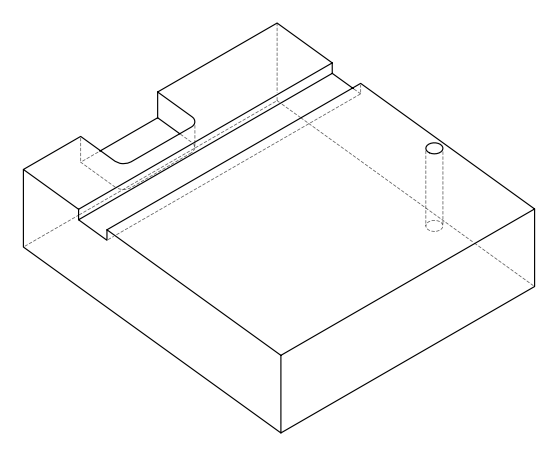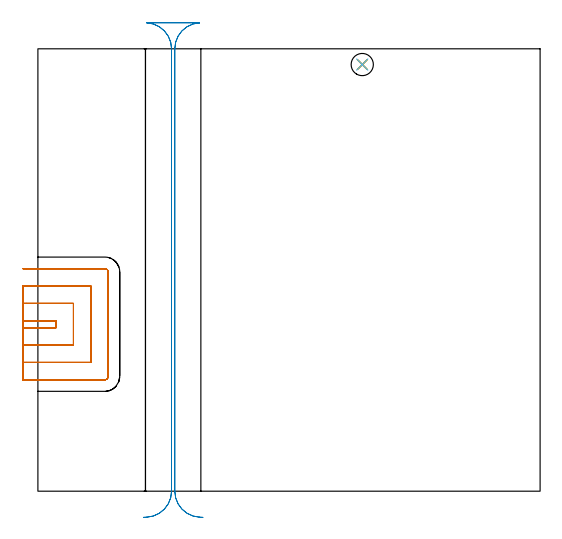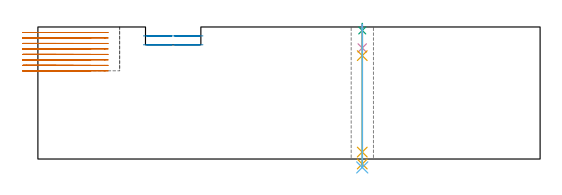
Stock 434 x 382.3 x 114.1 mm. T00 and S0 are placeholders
(PLAN: 6 operations, 5 tool changes, 20.2 min)
(1 MILL_SLOT | SLOT_PARTIAL_RECTANGULAR | UGT0201_094 | Follow Part, ap 5, ae 75% | 15.1 min | 308188 mm3)
(2 MILL_RECTANGULAR_SLOT | SLOT_RECTANGULAR | UGT0201_009 | Follow Part, ap 11.25, ae 75% | 3.84 min | 281551 mm3)
(3 SPOT_DRILL | STEP1HOLE | NXT0321_9005460120000 | 0.05 min | 163 mm3)
(4 DRILL_BLIND_HOLE_INTO_CENTER | STEP1HOLE | NXT0301_092 | 0.08 min | 1761 mm3)
(5 GUN_DRILL_THROUGH_HOLE | STEP1HOLE | UGT0307_009 | 0.59 min | 10959 mm3)
(6 DRILL_TO_ENLARGE_THROUGH_HOLE | STEP1HOLE | UGT0301_259 | 0.5 min | 20062 mm3)
(TOOL UGT0201_094 | End mill 20 mm | D20 FL38 Z4)
(TOOL UGT0201_009 | End Mill 45 mm | D45 FL63 Z6)
(TOOL NXT0321_9005460120000 | NC Spot Drill, 142deg, 12mm, Carbide, Uncoated | D12 PA142 FL30 Z2)
(TOOL NXT0301_092 | Carbide Drill 12.1mm [860.1-1210-061A1-MM 2214] | D12.1 PA140 FL77 Z2)
(TOOL UGT0307_009 | Gun Drill 12 mm | D12 PA130 FL24 Z1)
(TOOL UGT0301_259 | Twist Drill 19.2 mm | D19.2 PA118 FL140 Z2)
(OP 1 MILL_SLOT)
G17 G21 G94 G90
T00 M6
G54
G17 G0 G90 X-13. Y141.3 S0 M3
G43 Z124.1 H0
Z109.362
G94 G1 X-10. F250.
X15.7 F500.
Y147.3
X-10.
X-13. F250.
Y126.3
X-10.
X30.7 F500.
Y162.3
X-10.
X-13. F250.
Y111.3
X-10.
X45.7 F500.
Y177.3
X-10.
X-13. F250.
Y96.3
X-10.
X57.9 F500.
G3 X60.7 Y99.1 R2.8
G1 Y189.5
G3 X57.9 Y192.3 R2.8
G1 X-10.
X-13. F250.
G0 Y141.3 Z104.625
G1 X-10.
X15.7 F500.
Y147.3
X-10.
X-13. F250.
Y126.3
X-10.
X30.7 F500.
Y162.3
X-10.
X-13. F250.
Y111.3
X-10.
X45.7 F500.
Y177.3
X-10.
X-13. F250.
Y96.3
X-10.
X57.9 F500.
G3 X60.7 Y99.1 R2.8
G1 Y189.5
G3 X57.9 Y192.3 R2.8
G1 X-10.
X-13. F250.
G0 Y141.3 Z99.887
G1 X-10.
X15.7 F500.
Y147.3
X-10.
X-13. F250.
Y126.3
X-10.
X30.7 F500.
Y162.3
X-10.
X-13. F250.
Y111.3
X-10.
X45.7 F500.
Y177.3
X-10.
X-13. F250.
Y96.3
X-10.
X57.9 F500.
G3 X60.7 Y99.1 R2.8
G1 Y189.5
G3 X57.9 Y192.3 R2.8
G1 X-10.
X-13. F250.
G0 Y141.3 Z95.15
G1 X-10.
X15.7 F500.
Y147.3
X-10.
X-13. F250.
Y126.3
X-10.
X30.7 F500.
Y162.3
X-10.
X-13. F250.
Y111.3
X-10.
X45.7 F500.
Y177.3
X-10.
X-13. F250.
Y96.3
X-10.
X57.9 F500.
G3 X60.7 Y99.1 R2.8
G1 Y189.5
G3 X57.9 Y192.3 R2.8
G1 X-10.
X-13. F250.
G0 Y141.3 Z90.412
G1 X-10.
X15.7 F500.
Y147.3
X-10.
X-13. F250.
Y126.3
X-10.
X30.7 F500.
Y162.3
X-10.
X-13. F250.
Y111.3
X-10.
X45.7 F500.
Y177.3
X-10.
X-13. F250.
Y96.3
X-10.
X57.9 F500.
G3 X60.7 Y99.1 R2.8
G1 Y189.5
G3 X57.9 Y192.3 R2.8
G1 X-10.
X-13. F250.
G0 Y141.3 Z85.675
G1 X-10.
X15.7 F500.
Y147.3
X-10.
X-13. F250.
Y126.3
X-10.
X30.7 F500.
Y162.3
X-10.
X-13. F250.
Y111.3
X-10.
X45.7 F500.
Y177.3
X-10.
X-13. F250.
Y96.3
X-10.
X57.9 F500.
G3 X60.7 Y99.1 R2.8
G1 Y189.5
G3 X57.9 Y192.3 R2.8
G1 X-10.
X-13. F250.
G0 Y141.3 Z80.937
G1 X-10.
X15.7 F500.
Y147.3
X-10.
X-13. F250.
Y126.3
X-10.
X30.7 F500.
Y162.3
X-10.
X-13. F250.
Y111.3
X-10.
X45.7 F500.
Y177.3
X-10.
X-13. F250.
Y96.3
X-10.
X57.9 F500.
G3 X60.7 Y99.1 R2.8
G1 Y189.5
G3 X57.9 Y192.3 R2.8
G1 X-10.
X-13. F250.
G0 Y141.3 Z76.2
G1 X-10.
X15.7 F500.
Y147.3
X-10.
X-13. F250.
Y126.3
X-10.
X30.7 F500.
Y162.3
X-10.
X-13. F250.
Y111.3
X-10.
X45.7 F500.
Y177.3
X-10.
X-13. F250.
Y96.3
X-10.
X57.9 F500.
G3 X60.7 Y99.1 R2.8
G1 Y189.5
G3 X57.9 Y192.3 R2.8
G1 X-10.
X-13. F250.
G0 Z124.1
M5
M2
(OP 2 MILL_RECTANGULAR_SLOT)
G17 G21 G94 G90
T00 M6
G54
G17 G0 G90 X142.635 Y-22.625 S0 M3
G43 Z124.1 H0
Z106.4
G94 G1 X139.639 Y-22.47 F250.
G2 X118.3 Y0. R22.5 F500.
G1 Y382.3
G2 X139.638 Y404.77 R22.5
G1 Y404.8
X94.162
Y404.77
G2 X115.5 Y382.3 R22.5
G1 Y0.
G2 X94.161 Y-22.47 R22.5
G1 X91.165 Y-22.625 F250.
G0 X142.635 Z98.7
G1 X139.639 Y-22.47
G2 X118.3 Y0. R22.5 F500.
G1 Y382.3
G2 X139.638 Y404.77 R22.5
G1 Y404.8
X94.162
Y404.77
G2 X115.5 Y382.3 R22.5
G1 Y0.
G2 X94.161 Y-22.47 R22.5
G1 X91.165 Y-22.625 F250.
G0 Z124.1
M5
M2
(OP 3 SPOT_DRILL)
G17 G21 G94 G90
T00 M6
G54
G17 G0 G90 X280.3 Y368.7 S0 M3
G43 Z124.1 H0
G94 G81 G98 Z111.1 F250. R117.1
G80
M5
M2
(OP 4 DRILL_BLIND_HOLE_INTO_CENTER)
G17 G21 G94 G90
T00 M6
G54
G17 G0 G90 X280.3 Y368.7 S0 M3
G43 Z124.1 H1
G94 G81 G98 Z95.95 F250. R116.1
G80
M5
M2
(OP 5 GUN_DRILL_THROUGH_HOLE)
G17 G21 G94 G90
T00 M6
G54
G17 G0 G90 X280.3 Y368.7 M8
G43 Z124.1 H0
Z110.374
S716 M3
G94 G1 Z89.336 F125. M26
G4 X.084
Z6. F250.
G4 X.084
Z-4.298 F125.
G4 X.084
M5
M9
G0 Z110.374
Z124.1
M2
(OP 6 DRILL_TO_ENLARGE_THROUGH_HOLE)
G17 G21 G94 G90
T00 M6
G54
G17 G0 G90 X280.3 Y368.7 S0 M3
G43 Z124.1 H0
G94 G73 G98 Z-7.268 F250. Q17.338 R116.1
G80
M5
M2
